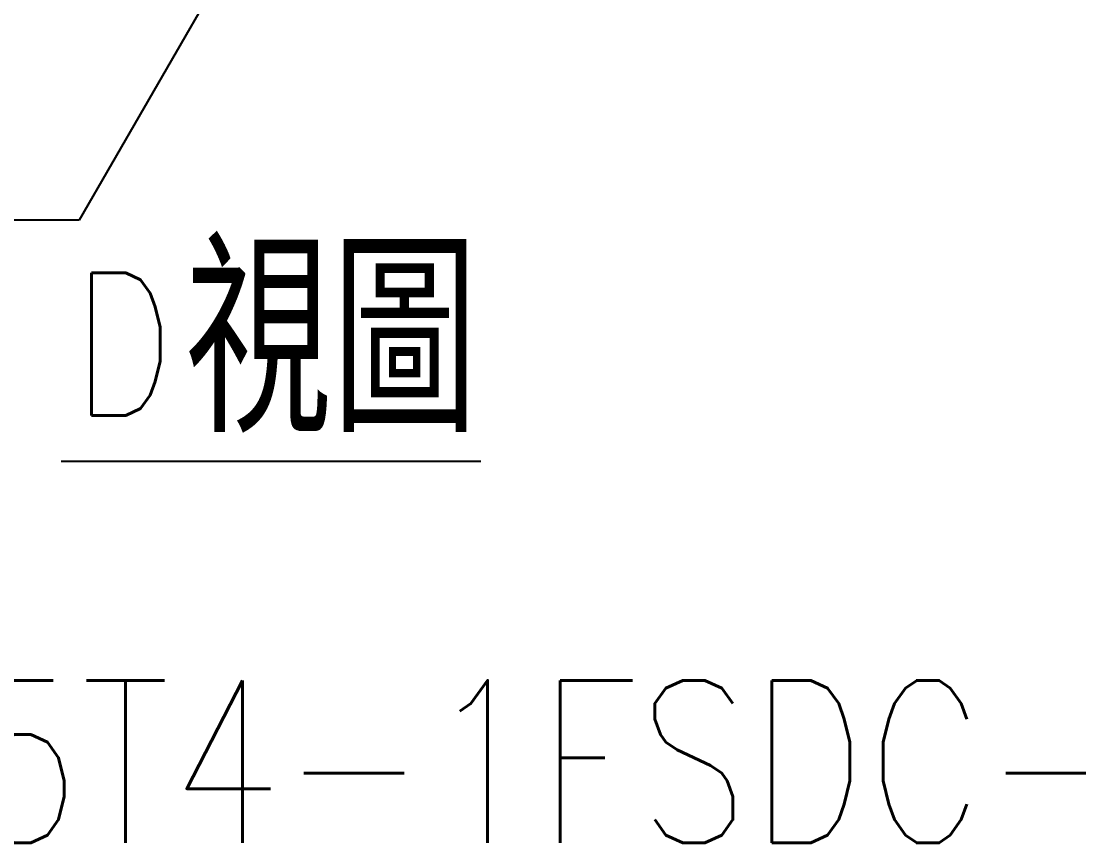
# Model space of a CAD drawing. Header units: millimetres. Extents: x 1486 to 1864, y -263 to 5.
# Drawn here: x 1667.93 to 1699.12, y -239.94 to -215.71 of the extents above; entities that cross this region are included whole.
import ezdxf
from ezdxf.enums import TextEntityAlignment as Align

# ---------------------------------------------------------------- set-up
doc = ezdxf.new("R2010")
doc.units = ezdxf.units.MM
doc.header["$LTSCALE"] = 10
doc.layers.get('0').update_dxf_attribs({"linetype": 'CONTINUOUS'})
doc.layers.add('AM_5', color=3, linetype='CONTINUOUS', lineweight=25)
doc.styles.add('SIMPLEX', font='SIMPLEX.shx', dxfattribs={"width": 0.8, "height": 3.5, "bigfont": 'chineset.shx'})
doc.dimstyles.new('STANDARD$7', dxfattribs={"dimscale": 0, "dimtxt": 3.5, "dimasz": 3, "dimexe": 1.5, "dimexo": 1.5, "dimgap": 1.2, "dimtad": 1, "dimdec": 3, "dimrnd": 0.0005, "dimdsep": 46, "dimtxsty": 'SIMPLEX', "dimcen": 0.09, "dimclrd": 6, "dimclre": 6, "dimclrt": 3, "dimadec": 1, "dimazin": 2, "dimtp": -0.1, "dimtm": 0.2, "dimtfac": 1, "dimtdec": 3, "dimtmove": 2, "dimatfit": 3, "dimfxl": 0, "dimtvp": 0.790698, "dimarcsym": 0})

msp = doc.modelspace()

# ---------------------------------------------------------------- linework, layer by layer
at = {"color": 6}
msp.add_line((1669.1045, -228.6851), (1681.48, -228.6851), dxfattribs=at)

# ---------------------------------------------------------------- texts
at = {"color": 3, "style": 'SIMPLEX', "width": 0.8}
for s, height, p in [('D', 4.2, (1669.4318, -225.2323)), ('=1R25-05T4-1FSDC-630-860-0.018', 4.79216, (1641.2662, -237.5428))]:
    msp.add_text(s, height=height, dxfattribs=at).set_placement(p, align=Align.MIDDLE_LEFT)
at = {"layer": 'AM_5', "color": 3, "style": 'SIMPLEX', "width": 0.8}
msp.add_text('視圖', height=5.4, dxfattribs=at).set_placement((1672.7645, -227.8278))

# ---------------------------------------------------------------- leaders
msp.add_leader([(1675.0743, -212.1639), (1669.6418, -221.5731), (1634.8221, -221.5731)], dimstyle='STANDARD$7', override={"dimscale": 1, "dimexe": 1.2, "dimexo": 1.2, "dimgap": 1.2, "dimtad": 0, "dimrnd": 0, "dimcen": 0, "dimadec": 3, "dimtmove": 0})

doc.saveas('drawing.dxf')
